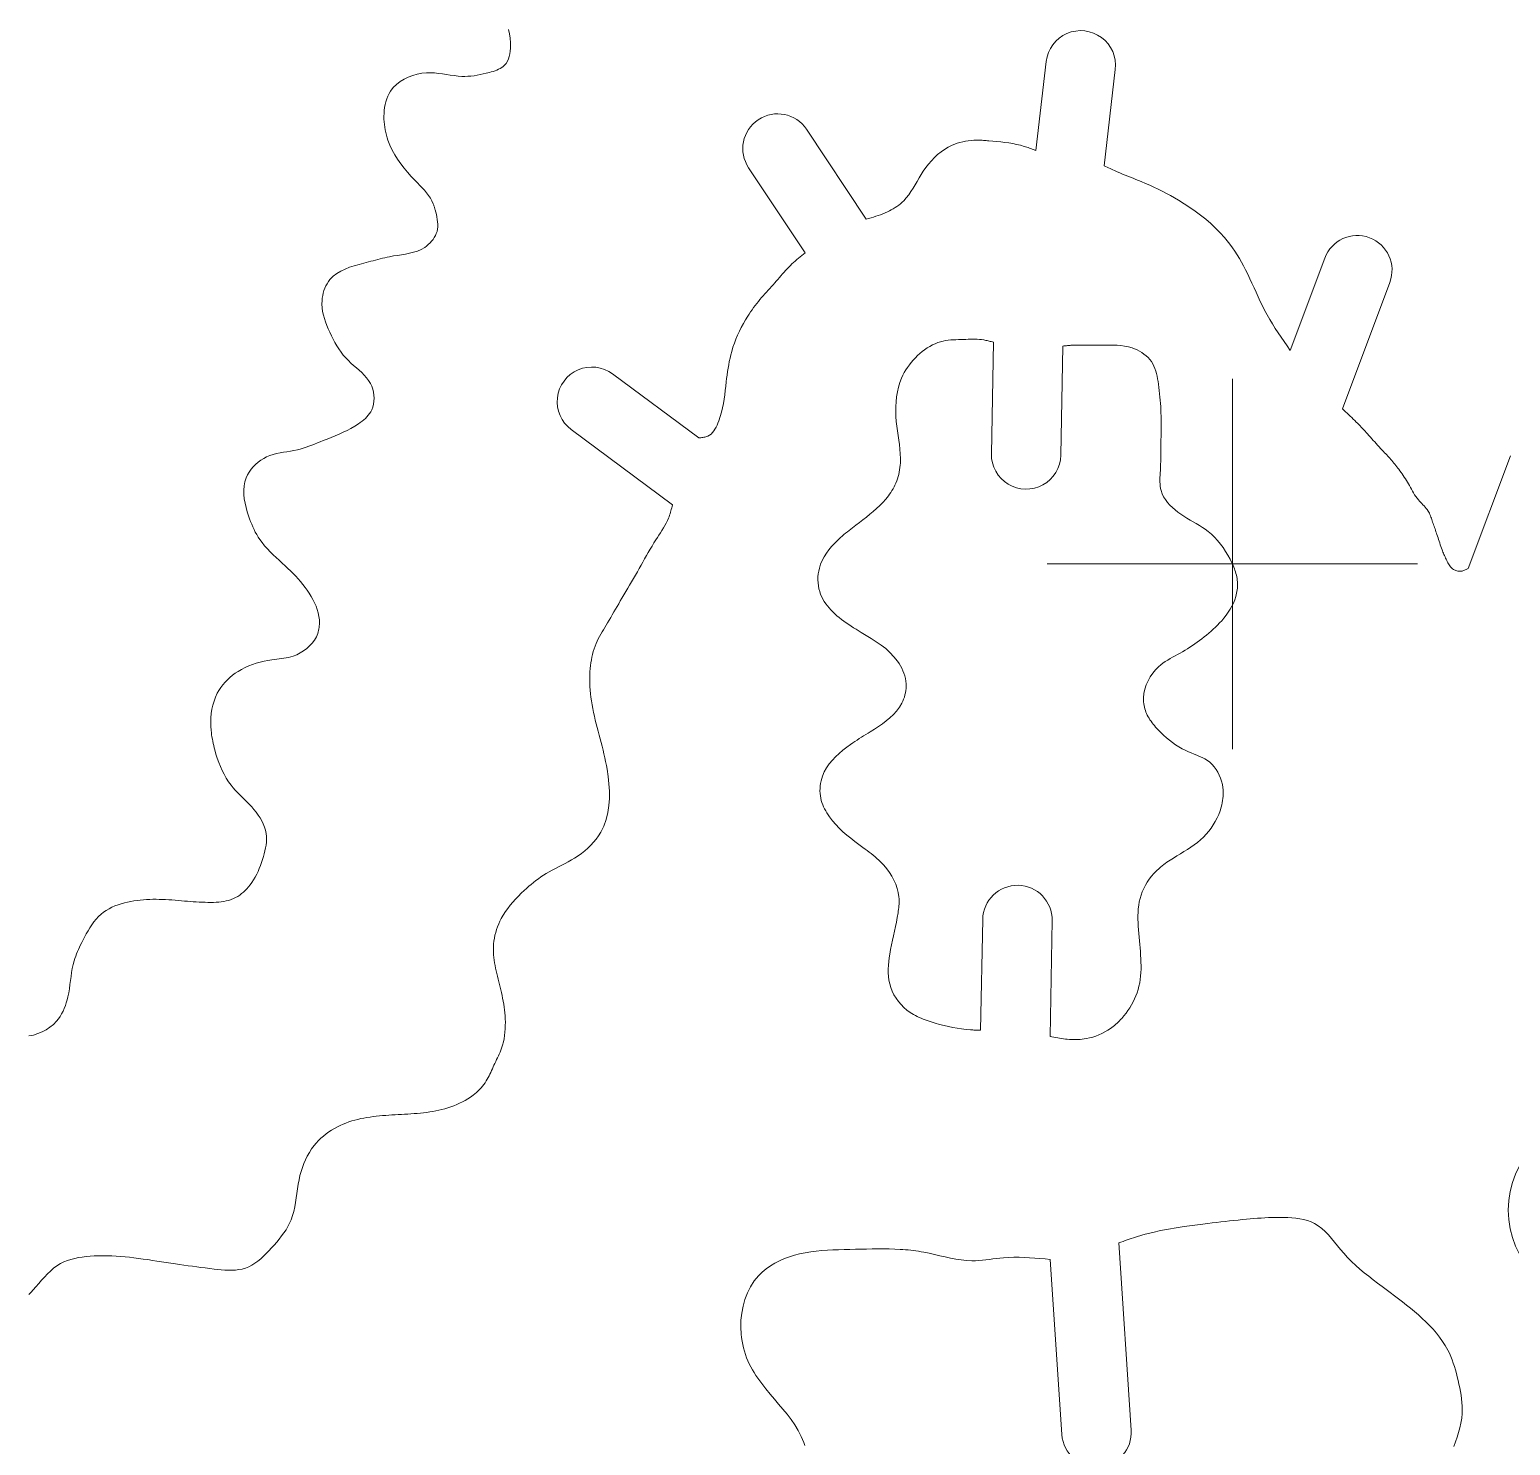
# Model space of a CAD drawing. Header units: millimetres. Extents: x -0.1 to 63, y 0 to 35.
# Drawn here: x 32.81 to 40.81, y 15.68 to 23.33 of the extents above; entities that cross this region are included whole.
import ezdxf

# ---------------------------------------------------------------- set-up
doc = ezdxf.new("R2010")
doc.units = ezdxf.units.MM
doc.header["$MEASUREMENT"] = 0
doc.header["$PDMODE"] = 2
for name, color, linetype, lineweight in [('layout2', 7, 'CONTINUOUS', 0), ('layout3', 7, 'CONTINUOUS', 0), ('screw', 7, 'CONTINUOUS', 0)]:
    doc.layers.add(name, color=color, linetype=linetype, lineweight=lineweight)

msp = doc.modelspace()

# ---------------------------------------------------------------- linework, layer by layer
at = {"layer": 'layout2', "color": 3, "linetype": 'CONTINUOUS'}
for p, q in [((38.3043, 23.1559), (38.2487, 22.6741)), ((38.6771, 23.1129), (38.617, 22.592)), ((37.0095, 22.7891), (37.3324, 22.3044)), ((36.6972, 22.581), (37.003, 22.122)), ((39.8078, 22.0937), (39.6216, 21.5953)), ((40.1593, 21.9623), (39.9039, 21.2787)), ((35.9628, 21.4683), (36.4284, 21.1224)), ((35.739, 21.1671), (36.2862, 20.7606)), ((40.8103, 21.0262), (40.5827, 20.4172))]:
    msp.add_line(p, q, dxfattribs=at)
at = {"layer": 'layout2', "color": 5, "linetype": 'CONTINUOUS'}
for p, q in [((38.7628, 15.7635), (38.6963, 16.7744)), ((38.3883, 15.7389), (38.3261, 16.6852))]:
    msp.add_line(p, q, dxfattribs=at)
at = {"layer": 'layout2', "color": 6, "linetype": 'CONTINUOUS'}
for points in [[(32.8112, 17.8919), (32.8354, 17.8971), (32.8591, 17.9045), (32.882, 17.914), (32.9038, 17.9255), (32.9242, 17.9389), (32.9431, 17.9542), (32.9599, 17.9712), (32.9702, 17.9838), (32.9794, 17.9971), (32.9878, 18.011), (32.9952, 18.0254), (33.0019, 18.0404), (33.0078, 18.0557), (33.013, 18.0713), (33.0175, 18.0872), (33.0214, 18.1032), (33.0258, 18.1251), (33.0295, 18.1471), (33.0327, 18.1691), (33.0356, 18.1911), (33.0385, 18.213), (33.0417, 18.2348), (33.0454, 18.2563), (33.0499, 18.2776), (33.0555, 18.2986), (33.0594, 18.3111), (33.0638, 18.3234), (33.0686, 18.3357), (33.0737, 18.3478), (33.079, 18.3599), (33.0847, 18.372), (33.0905, 18.384), (33.0965, 18.396), (33.1025, 18.4081), (33.1115, 18.4254), (33.1206, 18.4428), (33.1301, 18.4598), (33.1401, 18.4765), (33.1506, 18.4927), (33.1618, 18.5083), (33.1737, 18.5231), (33.1866, 18.5369), (33.2004, 18.5497), (33.214, 18.5604), (33.2284, 18.5701), (33.2435, 18.5789), (33.2592, 18.5869), (33.2755, 18.594), (33.2921, 18.6003), (33.3091, 18.6059), (33.3263, 18.6108), (33.3436, 18.6151), (33.3607, 18.6187), (33.3777, 18.6217), (33.3948, 18.6243), (33.4118, 18.6263), (33.4289, 18.6279), (33.446, 18.629), (33.4631, 18.6297), (33.4803, 18.6301), (33.4974, 18.6302), (33.5145, 18.6299), (33.5316, 18.6293), (33.5487, 18.6286), (33.5658, 18.6276), (33.5829, 18.6264), (33.6, 18.6252), (33.6171, 18.6238), (33.6341, 18.6224), (33.6511, 18.6209), (33.6669, 18.6196), (33.6827, 18.6183), (33.6985, 18.6171), (33.7143, 18.6161), (33.7302, 18.6151), (33.7461, 18.6144), (33.762, 18.6138), (33.778, 18.6135), (33.7941, 18.6134), (33.808, 18.6137), (33.8219, 18.6142), (33.8358, 18.6151), (33.8496, 18.6165), (33.8633, 18.6185), (33.8768, 18.6211), (33.8901, 18.6244), (33.903, 18.6286), (33.9157, 18.6336), (33.9272, 18.6393), (33.9384, 18.6457), (33.9492, 18.6529), (33.9596, 18.6607), (33.9696, 18.6691), (33.9792, 18.6781), (33.9883, 18.6876), (33.9969, 18.6974), (34.0051, 18.7075), (34.0152, 18.7214), (34.0245, 18.7357), (34.033, 18.7504), (34.0409, 18.7655), (34.0482, 18.7809), (34.0549, 18.7967), (34.0612, 18.8127), (34.067, 18.829), (34.0725, 18.8456), (34.0773, 18.8609), (34.0817, 18.8765), (34.0857, 18.8921), (34.089, 18.9077), (34.0916, 18.9234), (34.0933, 18.939), (34.0941, 18.9546), (34.0937, 18.9701), (34.0921, 18.9853), (34.0886, 19.0029), (34.0834, 19.0201), (34.0767, 19.037), (34.0686, 19.0535), (34.0594, 19.0696), (34.0491, 19.0853), (34.038, 19.1005), (34.0262, 19.1153), (34.0139, 19.1295), (34.0014, 19.143), (33.9886, 19.1561), (33.9758, 19.1689), (33.9629, 19.1816), (33.9501, 19.1942), (33.9375, 19.2069), (33.9253, 19.2199), (33.9135, 19.2331), (33.9023, 19.2469), (33.8888, 19.2655), (33.8763, 19.2851), (33.8649, 19.3054), (33.8544, 19.3263), (33.8449, 19.3479), (33.8362, 19.3698), (33.8283, 19.3921), (33.8212, 19.4147), (33.8147, 19.4373), (33.8117, 19.4489), (33.8088, 19.4604), (33.8062, 19.472), (33.8037, 19.4836), (33.8015, 19.4953), (33.7995, 19.507), (33.7977, 19.5187), (33.7962, 19.5306), (33.795, 19.5425), (33.7935, 19.5653), (33.7931, 19.5882), (33.7939, 19.6112), (33.796, 19.6342), (33.7995, 19.6569), (33.8044, 19.6792), (33.8108, 19.7011), (33.8188, 19.7223), (33.8284, 19.7428), (33.8374, 19.7586), (33.8474, 19.7739), (33.8584, 19.7885), (33.8703, 19.8024), (33.8831, 19.8157), (33.8965, 19.8282), (33.9107, 19.84), (33.9255, 19.851), (33.9407, 19.8611), (33.9594, 19.8721), (33.9786, 19.8819), (33.9983, 19.8906), (34.0184, 19.8983), (34.0389, 19.9051), (34.0596, 19.9109), (34.0806, 19.9159), (34.1018, 19.92), (34.123, 19.9234), (34.136, 19.9252), (34.149, 19.9268), (34.1619, 19.9283), (34.1749, 19.93), (34.1878, 19.9318), (34.2006, 19.934), (34.2134, 19.9367), (34.2261, 19.9399), (34.2387, 19.9439), (34.2578, 19.9514), (34.2765, 19.9608), (34.2944, 19.9718), (34.3113, 19.9844), (34.3268, 19.9985), (34.3409, 20.0138), (34.3531, 20.0304), (34.3632, 20.0481), (34.371, 20.0667), (34.3734, 20.0744), (34.3754, 20.0823), (34.377, 20.0902), (34.3783, 20.0983), (34.3791, 20.1064), (34.3797, 20.1145), (34.3798, 20.1226), (34.3797, 20.1308), (34.3792, 20.1389), (34.3769, 20.158), (34.373, 20.1769), (34.3677, 20.1955), (34.3612, 20.2137), (34.3535, 20.2316), (34.3447, 20.2491), (34.3351, 20.2662), (34.3248, 20.2829), (34.3139, 20.2991), (34.3022, 20.3152), (34.2901, 20.3308), (34.2776, 20.346), (34.2647, 20.3608), (34.2514, 20.3753), (34.2379, 20.3895), (34.224, 20.4035), (34.2098, 20.4172), (34.1955, 20.4308), (34.1791, 20.446), (34.1626, 20.4611), (34.1462, 20.4763), (34.13, 20.4916), (34.1141, 20.5072), (34.0987, 20.5232), (34.084, 20.5395), (34.0702, 20.5565), (34.0573, 20.574), (34.0489, 20.5868), (34.041, 20.6), (34.0335, 20.6134), (34.0266, 20.6272), (34.02, 20.6413), (34.0139, 20.6557), (34.008, 20.6704), (34.0025, 20.6854), (33.9973, 20.7006), (33.99, 20.7234), (33.9836, 20.7466), (33.9782, 20.77), (33.9742, 20.7935), (33.9718, 20.8169), (33.9713, 20.8401), (33.9729, 20.8628), (33.9771, 20.8851), (33.984, 20.9066), (33.9912, 20.9226), (34.0001, 20.9379), (34.0104, 20.9526), (34.0221, 20.9664), (34.0349, 20.9793), (34.0488, 20.9912), (34.0635, 21.002), (34.0789, 21.0115), (34.0948, 21.0197), (34.1124, 21.0269), (34.1304, 21.0328), (34.1486, 21.0376), (34.1671, 21.0415), (34.1858, 21.0448), (34.2045, 21.0479), (34.2233, 21.051), (34.2419, 21.0544), (34.2604, 21.0583), (34.2762, 21.0623), (34.2919, 21.0669), (34.3075, 21.072), (34.3229, 21.0774), (34.3382, 21.0831), (34.3535, 21.0891), (34.3687, 21.0952), (34.3839, 21.1014), (34.3991, 21.1075), (34.421, 21.1163), (34.4428, 21.125), (34.4645, 21.1338), (34.4861, 21.1429), (34.5076, 21.1525), (34.5287, 21.1627), (34.5496, 21.1736), (34.5701, 21.1854), (34.5903, 21.1984), (34.6, 21.2052), (34.6096, 21.2124), (34.6188, 21.2199), (34.6276, 21.2278), (34.636, 21.2361), (34.6437, 21.2448), (34.6507, 21.254), (34.657, 21.2637), (34.6623, 21.2739), (34.668, 21.2887), (34.672, 21.3042), (34.6742, 21.3202), (34.6748, 21.3366), (34.6738, 21.3531), (34.6713, 21.3695), (34.6673, 21.3855), (34.662, 21.401), (34.6553, 21.4157), (34.6455, 21.4323), (34.6341, 21.4475), (34.6215, 21.4618), (34.6079, 21.4753), (34.5937, 21.4883), (34.579, 21.501), (34.5643, 21.5136), (34.5499, 21.5265), (34.5359, 21.5397), (34.5218, 21.5545), (34.5087, 21.57), (34.4963, 21.5862), (34.4847, 21.6029), (34.4737, 21.6202), (34.4633, 21.6379), (34.4535, 21.656), (34.4442, 21.6745), (34.4353, 21.6933), (34.4271, 21.7114), (34.4194, 21.7298), (34.4124, 21.7484), (34.4062, 21.7671), (34.401, 21.7861), (34.397, 21.8052), (34.3943, 21.8245), (34.3931, 21.844), (34.3936, 21.8637), (34.3949, 21.8774), (34.3972, 21.891), (34.4003, 21.9046), (34.4043, 21.9179), (34.4091, 21.9309), (34.4147, 21.9434), (34.4211, 21.9554), (34.4284, 21.9668), (34.4364, 21.9774), (34.4536, 21.9953), (34.4732, 22.0104), (34.4948, 22.0233), (34.518, 22.0343), (34.5424, 22.0437), (34.5677, 22.0518), (34.5935, 22.0592), (34.6194, 22.066), (34.6449, 22.0727), (34.6576, 22.0761), (34.6702, 22.0796), (34.6826, 22.083), (34.695, 22.0864), (34.7074, 22.0897), (34.7198, 22.0928), (34.7322, 22.0958), (34.7446, 22.0986), (34.7572, 22.1011), (34.779, 22.1049), (34.8009, 22.1082), (34.823, 22.1114), (34.845, 22.115), (34.8667, 22.1194), (34.8881, 22.1248), (34.9088, 22.1317), (34.9288, 22.1405), (34.948, 22.1515), (34.9581, 22.1587), (34.9677, 22.1666), (34.9769, 22.1752), (34.9854, 22.1845), (34.9931, 22.1942), (35, 22.2045), (35.006, 22.2152), (35.0109, 22.2263), (35.0146, 22.2378), (35.0172, 22.2504), (35.0186, 22.2632), (35.0188, 22.2762), (35.0179, 22.2894), (35.0163, 22.3026), (35.0139, 22.3158), (35.011, 22.329), (35.0078, 22.3421), (35.0043, 22.3551), (35.0033, 22.3586), (35.0024, 22.3621), (35.0014, 22.3656), (35.0003, 22.3691), (34.9993, 22.3726), (34.9982, 22.376), (34.997, 22.3794), (34.9958, 22.3828), (34.9945, 22.3861), (34.9874, 22.4021), (34.9788, 22.4173), (34.969, 22.4319), (34.9582, 22.4459), (34.9466, 22.4596), (34.9343, 22.473), (34.9217, 22.4862), (34.9089, 22.4994), (34.8961, 22.5126), (34.8755, 22.5345), (34.8557, 22.5568), (34.8368, 22.5797), (34.8188, 22.6031), (34.8021, 22.6271), (34.7867, 22.6518), (34.7727, 22.6771), (34.7604, 22.7032), (34.7499, 22.73), (34.7453, 22.7438), (34.7413, 22.7577), (34.7378, 22.7718), (34.7347, 22.7861), (34.7323, 22.8005), (34.7303, 22.815), (34.729, 22.8297), (34.7282, 22.8445), (34.728, 22.8593), (34.7284, 22.8753), (34.7296, 22.8913), (34.7317, 22.9072), (34.7345, 22.923), (34.7383, 22.9384), (34.7431, 22.9534), (34.7489, 22.968), (34.7557, 22.9819), (34.7638, 22.9952), (34.7786, 23.0143), (34.7959, 23.0315), (34.8154, 23.0468), (34.8367, 23.06), (34.8595, 23.0712), (34.8834, 23.0802), (34.9081, 23.0871), (34.9331, 23.0919), (34.9582, 23.0943), (34.98, 23.0947), (35.0016, 23.0936), (35.023, 23.0914), (35.0442, 23.0885), (35.0653, 23.0852), (35.0863, 23.0819), (35.1072, 23.0789), (35.128, 23.0765), (35.1488, 23.0751), (35.1652, 23.0749), (35.1815, 23.0754), (35.1979, 23.0767), (35.2144, 23.0786), (35.2309, 23.0812), (35.2474, 23.0843), (35.2641, 23.0879), (35.2808, 23.0919), (35.2977, 23.0964), (35.3078, 23.0992), (35.3179, 23.1022), (35.3278, 23.1055), (35.3375, 23.1092), (35.3469, 23.1132), (35.3558, 23.1178), (35.3642, 23.1229), (35.372, 23.1286), (35.3791, 23.135), (35.3876, 23.1452), (35.3946, 23.1567), (35.4003, 23.1693), (35.4047, 23.1829), (35.4079, 23.1971), (35.41, 23.2118), (35.4112, 23.2268), (35.4115, 23.242), (35.4111, 23.257), (35.4089, 23.2812), (35.4053, 23.3048), (35.4003, 23.3277)], [(38.3261, 16.6852), (38.298, 16.6878), (38.2699, 16.6903), (38.2418, 16.6925), (38.2137, 16.6944), (38.1856, 16.6958), (38.1575, 16.6965), (38.1294, 16.6965), (38.1013, 16.6957), (38.0732, 16.6939), (38.0542, 16.6921), (38.0352, 16.6899), (38.0162, 16.6876), (37.9972, 16.6852), (37.9783, 16.6829), (37.9594, 16.6809), (37.9404, 16.6793), (37.9216, 16.6783), (37.9027, 16.678), (37.8737, 16.6792), (37.8448, 16.6822), (37.8159, 16.6866), (37.787, 16.6921), (37.7582, 16.6984), (37.7294, 16.7051), (37.7005, 16.7118), (37.6716, 16.7183), (37.6426, 16.7241), (37.6286, 16.7266), (37.6146, 16.7289), (37.6005, 16.731), (37.5864, 16.7329), (37.5724, 16.7346), (37.5583, 16.7361), (37.5441, 16.7374), (37.53, 16.7385), (37.5159, 16.7395), (37.4857, 16.7411), (37.4554, 16.742), (37.4251, 16.7424), (37.3948, 16.7423), (37.3644, 16.7419), (37.3341, 16.7413), (37.3037, 16.7404), (37.2734, 16.7396), (37.2431, 16.7387), (37.2129, 16.738), (37.1828, 16.7372), (37.1527, 16.7361), (37.1226, 16.7347), (37.0926, 16.7326), (37.0625, 16.7298), (37.0326, 16.726), (37.0026, 16.7211), (36.9727, 16.7148), (36.945, 16.7077), (36.9176, 16.6993), (36.8907, 16.6894), (36.8644, 16.678), (36.8389, 16.6652), (36.8146, 16.6507), (36.7916, 16.6346), (36.7701, 16.6167), (36.7502, 16.5971), (36.7272, 16.5688), (36.7074, 16.5377), (36.6908, 16.5044), (36.6774, 16.4693), (36.6672, 16.4327), (36.66, 16.3952), (36.6559, 16.3572), (36.6548, 16.3191), (36.6566, 16.2813), (36.6587, 16.2625), (36.6615, 16.2438), (36.665, 16.2254), (36.6692, 16.2072), (36.6742, 16.1893), (36.6798, 16.1717), (36.6862, 16.1543), (36.6932, 16.1372), (36.7009, 16.1205), (36.709, 16.1045), (36.7176, 16.0888), (36.7268, 16.0734), (36.7365, 16.0583), (36.7466, 16.0434), (36.757, 16.0287), (36.7678, 16.0141), (36.7789, 15.9998), (36.7901, 15.9856), (36.8129, 15.958), (36.8361, 15.9307), (36.8593, 15.9036), (36.8823, 15.8762), (36.9046, 15.8485), (36.926, 15.8203), (36.9461, 15.7911), (36.9646, 15.7609), (36.9811, 15.7294), (36.9886, 15.7132), (36.9954, 15.6967), (37.0015, 15.6798)]]:
    msp.add_lwpolyline(points, dxfattribs=at)
at = {"layer": 'layout2', "color": 3, "linetype": 'CONTINUOUS'}
for points in [[(38.2487, 22.6741), (38.2418, 22.6768), (38.2349, 22.6795), (38.2279, 22.6822), (38.2209, 22.6849), (38.214, 22.6875), (38.207, 22.69), (38.2, 22.6925), (38.1929, 22.6948), (38.1858, 22.6971), (38.1652, 22.703), (38.1443, 22.708), (38.1232, 22.7122), (38.102, 22.7157), (38.0806, 22.7186), (38.0591, 22.7211), (38.0375, 22.7233), (38.016, 22.7252), (37.9945, 22.727), (37.9871, 22.7277), (37.9797, 22.7282), (37.9723, 22.7288), (37.965, 22.7293), (37.9576, 22.7297), (37.9502, 22.7301), (37.9428, 22.7303), (37.9354, 22.7305), (37.928, 22.7305), (37.913, 22.73), (37.8979, 22.7289), (37.8829, 22.7272), (37.8679, 22.7248), (37.8531, 22.7217), (37.8384, 22.718), (37.824, 22.7136), (37.8098, 22.7085), (37.7959, 22.7027), (37.7751, 22.6923), (37.7552, 22.6804), (37.7361, 22.667), (37.7178, 22.6522), (37.7005, 22.6363), (37.6841, 22.6193), (37.6686, 22.6013), (37.654, 22.5826), (37.6404, 22.5631), (37.6287, 22.5448), (37.6175, 22.5262), (37.6067, 22.5075), (37.5959, 22.4888), (37.585, 22.4705), (37.5736, 22.4525), (37.5615, 22.4352), (37.5485, 22.4187), (37.5343, 22.4032), (37.5258, 22.395), (37.5169, 22.3872), (37.5076, 22.3798), (37.498, 22.3727), (37.4881, 22.366), (37.4779, 22.3596), (37.4675, 22.3537), (37.4569, 22.3481), (37.4461, 22.3428), (37.4338, 22.3374), (37.4215, 22.3323), (37.409, 22.3277), (37.3963, 22.3233), (37.3837, 22.3192), (37.3709, 22.3153), (37.3581, 22.3116), (37.3452, 22.308), (37.3324, 22.3044)], [(39.6216, 21.5953), (39.6051, 21.6188), (39.5887, 21.6424), (39.5725, 21.666), (39.5565, 21.6897), (39.5409, 21.7137), (39.5256, 21.7378), (39.5109, 21.7622), (39.4967, 21.7869), (39.4831, 21.8119), (39.471, 21.8358), (39.4593, 21.8599), (39.4481, 21.8843), (39.437, 21.9087), (39.4261, 21.9333), (39.4151, 21.9578), (39.4039, 21.9823), (39.3925, 22.0066), (39.3805, 22.0308), (39.3698, 22.0513), (39.3587, 22.0715), (39.3471, 22.0915), (39.335, 22.1112), (39.3225, 22.1306), (39.3094, 22.1496), (39.2958, 22.1683), (39.2817, 22.1865), (39.2671, 22.2042), (39.2433, 22.2307), (39.2184, 22.256), (39.1924, 22.2802), (39.1653, 22.3035), (39.1373, 22.3257), (39.1086, 22.347), (39.0791, 22.3674), (39.0491, 22.3869), (39.0186, 22.4056), (38.9969, 22.4184), (38.975, 22.4308), (38.9529, 22.4428), (38.9307, 22.4544), (38.9083, 22.4656), (38.8857, 22.4765), (38.8629, 22.4871), (38.8401, 22.4973), (38.817, 22.5071), (38.8027, 22.5131), (38.7884, 22.5189), (38.774, 22.5247), (38.7596, 22.5304), (38.7452, 22.5361), (38.7308, 22.5419), (38.7165, 22.5477), (38.7022, 22.5537), (38.6879, 22.5597), (38.68, 22.5632), (38.6721, 22.5667), (38.6642, 22.5702), (38.6563, 22.5738), (38.6484, 22.5774), (38.6406, 22.581), (38.6327, 22.5846), (38.6249, 22.5883), (38.617, 22.592)], [(37.003, 22.122), (36.9938, 22.1148), (36.9846, 22.1075), (36.9755, 22.1002), (36.9664, 22.0928), (36.9575, 22.0854), (36.9486, 22.0778), (36.9399, 22.0701), (36.9313, 22.0622), (36.9229, 22.0542), (36.914, 22.0452), (36.9052, 22.036), (36.8967, 22.0267), (36.8882, 22.0172), (36.8799, 22.0077), (36.8716, 21.9981), (36.8634, 21.9884), (36.8551, 21.9788), (36.8467, 21.9692), (36.838, 21.9593), (36.8291, 21.9494), (36.8202, 21.9396), (36.8113, 21.9298), (36.8024, 21.92), (36.7936, 21.9102), (36.7848, 21.9004), (36.776, 21.8905), (36.7674, 21.8804), (36.7584, 21.8698), (36.7496, 21.859), (36.7409, 21.8481), (36.7324, 21.837), (36.7241, 21.8258), (36.7159, 21.8145), (36.708, 21.8031), (36.7002, 21.7915), (36.6926, 21.7797), (36.6803, 21.7599), (36.6687, 21.7397), (36.6577, 21.7191), (36.6473, 21.6983), (36.6376, 21.6771), (36.6285, 21.6555), (36.6202, 21.6337), (36.6127, 21.6117), (36.6059, 21.5894), (36.6011, 21.5714), (36.5968, 21.5533), (36.5929, 21.5352), (36.5894, 21.5169), (36.5862, 21.4986), (36.5833, 21.4803), (36.5807, 21.462), (36.5783, 21.4437), (36.5761, 21.4255), (36.5735, 21.402), (36.5708, 21.3786), (36.568, 21.3553), (36.5647, 21.332), (36.5609, 21.3086), (36.5563, 21.2852), (36.5508, 21.2616), (36.544, 21.2378), (36.5358, 21.2138), (36.5314, 21.2025), (36.5265, 21.1912), (36.5212, 21.1803), (36.5154, 21.1698), (36.509, 21.1601), (36.5019, 21.1512), (36.4941, 21.1433), (36.4856, 21.1367), (36.4762, 21.1315), (36.4714, 21.1296), (36.4664, 21.128), (36.4613, 21.1266), (36.456, 21.1255), (36.4506, 21.1247), (36.4452, 21.124), (36.4396, 21.1234), (36.434, 21.1229), (36.4284, 21.1224)], [(40.5827, 20.4172), (40.5787, 20.4151), (40.5747, 20.413), (40.5707, 20.4109), (40.5666, 20.409), (40.5626, 20.4073), (40.5584, 20.4057), (40.5542, 20.4044), (40.55, 20.4033), (40.5456, 20.4025), (40.5407, 20.402), (40.5358, 20.402), (40.5308, 20.4023), (40.5258, 20.403), (40.5209, 20.404), (40.5161, 20.4055), (40.5115, 20.4072), (40.507, 20.4094), (40.5028, 20.4118), (40.4973, 20.4158), (40.4923, 20.4202), (40.4878, 20.4252), (40.4836, 20.4306), (40.4798, 20.4363), (40.4762, 20.4422), (40.4729, 20.4483), (40.4697, 20.4546), (40.4666, 20.4608), (40.4635, 20.4672), (40.4605, 20.4736), (40.4575, 20.4799), (40.4546, 20.4863), (40.4518, 20.4926), (40.449, 20.4989), (40.4464, 20.5053), (40.4438, 20.5116), (40.4413, 20.5181), (40.4379, 20.5271), (40.4347, 20.5363), (40.4316, 20.5455), (40.4286, 20.5547), (40.4257, 20.564), (40.4227, 20.5733), (40.4198, 20.5826), (40.4168, 20.5919), (40.4137, 20.6012), (40.4112, 20.6085), (40.4086, 20.6158), (40.406, 20.6232), (40.4034, 20.6305), (40.4008, 20.6378), (40.3982, 20.6451), (40.3956, 20.6524), (40.393, 20.6598), (40.3905, 20.6673), (40.3883, 20.6742), (40.386, 20.6811), (40.3837, 20.6881), (40.3814, 20.6949), (40.3788, 20.7017), (40.3761, 20.7084), (40.3732, 20.715), (40.37, 20.7213), (40.3664, 20.7275), (40.3615, 20.7348), (40.3561, 20.7418), (40.3503, 20.7486), (40.3443, 20.7552), (40.338, 20.7617), (40.3317, 20.7682), (40.3254, 20.7747), (40.3192, 20.7813), (40.3133, 20.7881), (40.3062, 20.7969), (40.2996, 20.8061), (40.2933, 20.8155), (40.2873, 20.8252), (40.2816, 20.835), (40.276, 20.8449), (40.2705, 20.8548), (40.2649, 20.8648), (40.2593, 20.8747), (40.2541, 20.8837), (40.2487, 20.8926), (40.2431, 20.9014), (40.2375, 20.9102), (40.2317, 20.9188), (40.2258, 20.9274), (40.2199, 20.9359), (40.2138, 20.9444), (40.2076, 20.9527), (40.2024, 20.9596), (40.1972, 20.9663), (40.1919, 20.973), (40.1865, 20.9797), (40.1811, 20.9863), (40.1757, 20.9929), (40.1701, 20.9994), (40.1645, 21.0059), (40.1589, 21.0123), (40.1535, 21.0183), (40.148, 21.0243), (40.1425, 21.0303), (40.137, 21.0362), (40.1314, 21.0422), (40.1259, 21.0481), (40.1203, 21.054), (40.1148, 21.06), (40.1092, 21.0659), (40.1013, 21.0745), (40.0934, 21.0831), (40.0856, 21.0918), (40.0778, 21.1004), (40.0699, 21.1091), (40.0621, 21.1178), (40.0543, 21.1265), (40.0465, 21.1351), (40.0387, 21.1438), (40.032, 21.1511), (40.0254, 21.1583), (40.0187, 21.1655), (40.012, 21.1727), (40.0053, 21.1799), (39.9985, 21.187), (39.9917, 21.194), (39.9849, 21.2011), (39.978, 21.2081), (39.9699, 21.2161), (39.9618, 21.2241), (39.9536, 21.232), (39.9454, 21.2398), (39.9371, 21.2477), (39.9288, 21.2555), (39.9205, 21.2632), (39.9122, 21.271), (39.9039, 21.2787)], [(36.2862, 20.7606), (36.2841, 20.7525), (36.282, 20.7445), (36.2798, 20.7364), (36.2776, 20.7284), (36.2753, 20.7204), (36.2728, 20.7125), (36.2702, 20.7046), (36.2675, 20.6968), (36.2645, 20.6891), (36.2585, 20.6755), (36.252, 20.6621), (36.2449, 20.6489), (36.2373, 20.6359), (36.2294, 20.623), (36.2213, 20.6103), (36.2131, 20.5976), (36.2048, 20.585), (36.1966, 20.5722), (36.186, 20.5553), (36.1756, 20.5382), (36.1654, 20.5211), (36.1554, 20.5038), (36.1456, 20.4865), (36.1358, 20.4692), (36.1261, 20.4519), (36.1163, 20.4345), (36.1065, 20.4172), (36.0963, 20.3993), (36.086, 20.3814), (36.0756, 20.3635), (36.0652, 20.3457), (36.0547, 20.3278), (36.0443, 20.31), (36.0338, 20.2922), (36.0233, 20.2744), (36.0129, 20.2565), (36.0043, 20.2417), (35.9956, 20.2268), (35.987, 20.2119), (35.9784, 20.1971), (35.9697, 20.1822), (35.961, 20.1673), (35.9523, 20.1525), (35.9435, 20.1376), (35.9346, 20.1228), (35.9273, 20.1107), (35.92, 20.0985), (35.9127, 20.0863), (35.9055, 20.0741), (35.8986, 20.0617), (35.8918, 20.0493), (35.8854, 20.0367), (35.8794, 20.0239), (35.8737, 20.011), (35.8681, 19.9968), (35.8631, 19.9824), (35.8586, 19.9678), (35.8547, 19.953), (35.8512, 19.9381), (35.8482, 19.9231), (35.8456, 19.9079), (35.8435, 19.8927), (35.8418, 19.8775), (35.8403, 19.8579), (35.8394, 19.8384), (35.8391, 19.8188), (35.8394, 19.7992), (35.8403, 19.7796), (35.8417, 19.7601), (35.8436, 19.7406), (35.8459, 19.7211), (35.8487, 19.7017), (35.8521, 19.681), (35.8559, 19.6603), (35.86, 19.6397), (35.8645, 19.6191), (35.8692, 19.5986), (35.8742, 19.5782), (35.8793, 19.5578), (35.8845, 19.5375), (35.8898, 19.5173), (35.8952, 19.497), (35.9005, 19.4767), (35.9058, 19.4564), (35.911, 19.4361), (35.9159, 19.4156), (35.9207, 19.395), (35.9252, 19.3743), (35.9294, 19.3534), (35.9332, 19.3322), (35.9391, 19.2935), (35.9432, 19.2542), (35.9454, 19.2147), (35.9453, 19.1753), (35.9426, 19.1363), (35.9369, 19.0982), (35.9279, 19.0612), (35.9152, 19.0257), (35.8987, 18.9919), (35.8872, 18.9733), (35.8744, 18.9555), (35.8604, 18.9384), (35.8453, 18.9221), (35.8292, 18.9065), (35.8123, 18.8918), (35.7946, 18.8779), (35.7764, 18.8648), (35.7576, 18.8526), (35.7407, 18.8425), (35.7235, 18.8329), (35.7062, 18.8237), (35.6888, 18.8147), (35.6714, 18.8059), (35.654, 18.7971), (35.6368, 18.788), (35.6198, 18.7787), (35.6031, 18.7689), (35.5892, 18.7601), (35.5756, 18.751), (35.5622, 18.7415), (35.549, 18.7317), (35.536, 18.7215), (35.5232, 18.711), (35.5106, 18.7003), (35.4981, 18.6893), (35.4858, 18.6781), (35.4698, 18.663), (35.4541, 18.6476), (35.4388, 18.6317), (35.4241, 18.6154), (35.4099, 18.5986), (35.3965, 18.5813), (35.3839, 18.5634), (35.3721, 18.545), (35.3614, 18.5259), (35.3542, 18.5116), (35.3476, 18.497), (35.3416, 18.4821), (35.3362, 18.467), (35.3315, 18.4516), (35.3276, 18.4361), (35.3243, 18.4204), (35.3218, 18.4046), (35.3201, 18.3888), (35.3193, 18.3742), (35.319, 18.3597), (35.3194, 18.3451), (35.3203, 18.3306), (35.3216, 18.316), (35.3234, 18.3015), (35.3256, 18.2871), (35.3281, 18.2727), (35.3308, 18.2583), (35.334, 18.2435), (35.3373, 18.2288), (35.3408, 18.2141), (35.3443, 18.1995), (35.348, 18.1848), (35.3516, 18.1702), (35.3553, 18.1556), (35.3588, 18.141), (35.3622, 18.1264), (35.3656, 18.1108), (35.3689, 18.0953), (35.3718, 18.0796), (35.3745, 18.064), (35.3769, 18.0482), (35.379, 18.0324), (35.3807, 18.0166), (35.382, 18.0006), (35.383, 17.9847), (35.3835, 17.9666), (35.3834, 17.9486), (35.3827, 17.9305), (35.3814, 17.9125), (35.3793, 17.8946), (35.3764, 17.8769), (35.3727, 17.8594), (35.3682, 17.8421), (35.3628, 17.8252), (35.359, 17.8148), (35.3548, 17.8046), (35.3504, 17.7944), (35.3459, 17.7843), (35.3412, 17.7743), (35.3364, 17.7642), (35.3315, 17.7542), (35.3268, 17.7441), (35.3221, 17.734), (35.3177, 17.7244), (35.3135, 17.7147), (35.3093, 17.7051), (35.305, 17.6955), (35.3006, 17.6859), (35.296, 17.6764), (35.2913, 17.6671), (35.2862, 17.6579), (35.2808, 17.649), (35.2744, 17.6393), (35.2676, 17.6299), (35.2603, 17.6208), (35.2526, 17.612), (35.2445, 17.6035), (35.2361, 17.5953), (35.2274, 17.5873), (35.2184, 17.5797), (35.2092, 17.5724), (35.1955, 17.5623), (35.1813, 17.5529), (35.1668, 17.5441), (35.1519, 17.5358), (35.1368, 17.5282), (35.1213, 17.5212), (35.1056, 17.5147), (35.0897, 17.5089), (35.0736, 17.5035), (35.0575, 17.4988), (35.0412, 17.4946), (35.0249, 17.4908), (35.0084, 17.4874), (34.9919, 17.4844), (34.9753, 17.4818), (34.9587, 17.4795), (34.942, 17.4774), (34.9253, 17.4756), (34.9082, 17.474), (34.8911, 17.4725), (34.874, 17.4712), (34.8569, 17.47), (34.8398, 17.4689), (34.8227, 17.468), (34.8056, 17.467), (34.7885, 17.4662), (34.7714, 17.4653)], [(34.7714, 17.4653), (34.7545, 17.4641), (34.7375, 17.4628), (34.7205, 17.4615), (34.7036, 17.46), (34.6867, 17.4582), (34.6698, 17.4563), (34.653, 17.4541), (34.6362, 17.4515), (34.6195, 17.4486), (34.6031, 17.4453), (34.5868, 17.4415), (34.5706, 17.4373), (34.5545, 17.4327), (34.5385, 17.4275), (34.5228, 17.4218), (34.5072, 17.4155), (34.4919, 17.4087), (34.4768, 17.4013), (34.4609, 17.3926), (34.4453, 17.3833), (34.4301, 17.3733), (34.4154, 17.3626), (34.4012, 17.3512), (34.3876, 17.3393), (34.3747, 17.3267), (34.3624, 17.3135), (34.3508, 17.2997), (34.3374, 17.2817), (34.3253, 17.263), (34.3142, 17.2435), (34.3043, 17.2233), (34.2954, 17.2026), (34.2875, 17.1814), (34.2806, 17.1597), (34.2746, 17.1377), (34.2696, 17.1155), (34.265, 17.0909), (34.2611, 17.0662), (34.2577, 17.0415), (34.2543, 17.0169), (34.2506, 16.9925), (34.2464, 16.9684), (34.2413, 16.9447), (34.2349, 16.9216), (34.227, 16.8991), (34.2189, 16.8808), (34.2096, 16.8629), (34.1992, 16.8454), (34.1879, 16.8284), (34.1757, 16.8116), (34.1628, 16.7951), (34.1492, 16.7789), (34.1352, 16.7629), (34.1209, 16.7469), (34.1068, 16.7318), (34.0925, 16.717), (34.0779, 16.7026), (34.0629, 16.6889), (34.0474, 16.6762), (34.0315, 16.6645), (34.015, 16.6542), (33.998, 16.6453), (33.9803, 16.6382), (33.9628, 16.6332), (33.9447, 16.6297), (33.9262, 16.6276), (33.9074, 16.6267), (33.8883, 16.6268), (33.869, 16.6276), (33.8496, 16.6291), (33.8302, 16.631), (33.8109, 16.6332), (33.7871, 16.6359), (33.7635, 16.6388), (33.7402, 16.6417), (33.717, 16.6446), (33.6939, 16.6477), (33.6709, 16.6508), (33.6479, 16.6541), (33.625, 16.6574), (33.602, 16.6608), (33.5772, 16.6646), (33.5524, 16.6685), (33.5275, 16.6724), (33.5026, 16.6762), (33.4776, 16.6801), (33.4526, 16.6838), (33.4276, 16.6873), (33.4027, 16.6906), (33.3777, 16.6937), (33.354, 16.6964), (33.3303, 16.6988), (33.3066, 16.7008), (33.2829, 16.7024), (33.2591, 16.7037), (33.2351, 16.7044), (33.2111, 16.7047), (33.187, 16.7045), (33.1627, 16.7036), (33.1416, 16.7024), (33.1205, 16.7006), (33.0994, 16.6981), (33.0786, 16.6948), (33.0582, 16.6906), (33.0381, 16.6854), (33.0186, 16.679), (32.9998, 16.6713), (32.9817, 16.6622), (32.9627, 16.6504), (32.9447, 16.637), (32.9274, 16.6223), (32.9109, 16.6065), (32.8949, 16.5899), (32.8793, 16.5726), (32.8639, 16.5551), (32.8486, 16.5374), (32.8334, 16.5199), (32.8224, 16.5076), (32.8113, 16.4956)]]:
    msp.add_lwpolyline(points, dxfattribs=at)
at = {"layer": 'layout2', "color": 5, "linetype": 'CONTINUOUS'}
msp.add_lwpolyline([(40.5047, 15.675), (40.514, 15.7), (40.5227, 15.7251), (40.5306, 15.7503), (40.5375, 15.7757), (40.5431, 15.8012), (40.5473, 15.8268), (40.5497, 15.8526), (40.5504, 15.8724), (40.5501, 15.8922), (40.5489, 15.9121), (40.5468, 15.932), (40.5441, 15.952), (40.5408, 15.9719), (40.5369, 15.9918), (40.5327, 16.0117), (40.5281, 16.0315), (40.5235, 16.0505), (40.5187, 16.0694), (40.5135, 16.0881), (40.508, 16.1067), (40.502, 16.1251), (40.4955, 16.1432), (40.4884, 16.161), (40.4807, 16.1785), (40.4723, 16.1956), (40.459, 16.2195), (40.4443, 16.2425), (40.4283, 16.2648), (40.4112, 16.2865), (40.3931, 16.3075), (40.3742, 16.3278), (40.3545, 16.3475), (40.3343, 16.3667), (40.3136, 16.3853), (40.2925, 16.4035), (40.2711, 16.4213), (40.2496, 16.4387), (40.2278, 16.4557), (40.2059, 16.4725), (40.1839, 16.4891), (40.1619, 16.5055), (40.1398, 16.5219), (40.1177, 16.5383), (40.0934, 16.5565), (40.0691, 16.5749), (40.0452, 16.5937), (40.0215, 16.6128), (39.9982, 16.6325), (39.9753, 16.6529), (39.953, 16.674), (39.9313, 16.696), (39.9103, 16.7191), (39.8936, 16.7386), (39.8773, 16.7586), (39.861, 16.7786), (39.8446, 16.7983), (39.8278, 16.8173), (39.8104, 16.8352), (39.7921, 16.8517), (39.7729, 16.8664), (39.7524, 16.879), (39.7338, 16.8878), (39.7142, 16.8949), (39.6939, 16.9006), (39.673, 16.9049), (39.6515, 16.9081), (39.6298, 16.9102), (39.6078, 16.9115), (39.5857, 16.9122), (39.5638, 16.9123), (39.5435, 16.9121), (39.5235, 16.9116), (39.5036, 16.9108), (39.4838, 16.9098), (39.4642, 16.9086), (39.4446, 16.9073), (39.425, 16.9057), (39.4055, 16.904), (39.386, 16.9022), (39.3629, 16.9), (39.3398, 16.8976), (39.3167, 16.8952), (39.2936, 16.8926), (39.2704, 16.89), (39.2472, 16.8873), (39.224, 16.8845), (39.2008, 16.8818), (39.1775, 16.8789), (39.1346, 16.8737), (39.0918, 16.8682), (39.0491, 16.8623), (39.0065, 16.8558), (38.964, 16.8486), (38.9218, 16.8405), (38.8799, 16.8313), (38.8383, 16.8209), (38.7971, 16.809), (38.7858, 16.8055), (38.7746, 16.8018), (38.7633, 16.7981), (38.7521, 16.7942), (38.741, 16.7903), (38.7298, 16.7864), (38.7186, 16.7824), (38.7075, 16.7784), (38.6963, 16.7744)], dxfattribs=at)
at = {"layer": 'layout2', "color": 3, "linetype": 'CONTINUOUS'}
for centre, start, end in [((38.4907, 23.1344), 353.41938, 533.41938), ((36.8534, 22.6851), 33.66819, 213.66819), ((39.9836, 22.028), 339.5072, 519.5072), ((35.8509, 21.3177), 53.39301, 233.39301)]:
    msp.add_arc(centre, 0.1876, start, end, dxfattribs=at)
at = {"layer": 'layout2', "color": 5, "linetype": 'CONTINUOUS'}
msp.add_arc((38.5756, 15.7512), 0.1876, 183.76232, 363.76232, dxfattribs=at)
at = {"layer": 'layout3', "color": 3, "linetype": 'CONTINUOUS'}
for p, q in [((38.019, 21.6391), (38.0078, 21.0363)), ((38.394, 21.6182), (38.383, 21.0294)), ((37.961, 18.5217), (37.9498, 17.9226)), ((38.3362, 18.5148), (38.3245, 17.8889))]:
    msp.add_line(p, q, dxfattribs=at)
for points in [[(37.9498, 17.9226), (37.9438, 17.9228), (37.9377, 17.9231), (37.9317, 17.9233), (37.9256, 17.9236), (37.9196, 17.9239), (37.9135, 17.9242), (37.9075, 17.9246), (37.9015, 17.925), (37.8954, 17.9254), (37.8713, 17.9276), (37.8473, 17.9304), (37.8233, 17.934), (37.7995, 17.9383), (37.7757, 17.9431), (37.7521, 17.9486), (37.7286, 17.9546), (37.7052, 17.9612), (37.682, 17.9682), (37.6711, 17.9717), (37.6603, 17.9753), (37.6496, 17.979), (37.639, 17.983), (37.6285, 17.9873), (37.618, 17.9918), (37.6078, 17.9967), (37.5976, 18.0019), (37.5877, 18.0075), (37.5695, 18.0192), (37.5521, 18.0322), (37.5357, 18.0466), (37.5203, 18.0622), (37.5061, 18.0788), (37.4933, 18.0964), (37.482, 18.1149), (37.4724, 18.1341), (37.4646, 18.1539), (37.4589, 18.1731), (37.4549, 18.1928), (37.4523, 18.2127), (37.451, 18.2329), (37.4508, 18.2532), (37.4517, 18.2736), (37.4534, 18.294), (37.4559, 18.3144), (37.4589, 18.3347), (37.4633, 18.3597), (37.4683, 18.3846), (37.4735, 18.4092), (37.479, 18.4337), (37.4845, 18.4581), (37.49, 18.4825), (37.4951, 18.507), (37.4998, 18.5316), (37.504, 18.5565), (37.5053, 18.566), (37.5066, 18.5756), (37.5077, 18.5852), (37.5085, 18.5948), (37.5091, 18.6044), (37.5095, 18.6141), (37.5095, 18.6237), (37.5092, 18.6332), (37.5085, 18.6428), (37.5051, 18.6661), (37.4993, 18.6891), (37.4914, 18.7117), (37.4816, 18.7337), (37.4701, 18.755), (37.457, 18.7756), (37.4426, 18.7953), (37.427, 18.8139), (37.4105, 18.8315), (37.4005, 18.8412), (37.3903, 18.8505), (37.3799, 18.8595), (37.3693, 18.8683), (37.3585, 18.8768), (37.3477, 18.8851), (37.3367, 18.8934), (37.3257, 18.9015), (37.3146, 18.9097), (37.2925, 18.926), (37.2705, 18.9425), (37.2487, 18.9595), (37.2274, 18.9769), (37.2066, 18.9949), (37.1867, 19.0137), (37.1676, 19.0334), (37.1497, 19.0541), (37.1331, 19.0759), (37.1261, 19.0861), (37.1194, 19.0965), (37.1132, 19.1072), (37.1074, 19.1181), (37.102, 19.1292), (37.0972, 19.1406), (37.093, 19.1522), (37.0895, 19.1639), (37.0866, 19.1759), (37.0844, 19.1891), (37.083, 19.2024), (37.0824, 19.2158), (37.0827, 19.2293), (37.0837, 19.2428), (37.0856, 19.2561), (37.0882, 19.2693), (37.0917, 19.2823), (37.0958, 19.295), (37.1059, 19.3184), (37.1183, 19.3406), (37.1329, 19.3616), (37.1492, 19.3815), (37.1671, 19.4003), (37.1863, 19.4182), (37.2063, 19.4351), (37.227, 19.4512), (37.248, 19.4665), (37.2596, 19.4746), (37.2713, 19.4825), (37.283, 19.4903), (37.2947, 19.4979), (37.3065, 19.5055), (37.3183, 19.513), (37.3302, 19.5204), (37.3421, 19.5279), (37.3541, 19.5354), (37.376, 19.5493), (37.3979, 19.5636), (37.4195, 19.5785), (37.4404, 19.5941), (37.4603, 19.6106), (37.4789, 19.6283), (37.496, 19.6471), (37.5112, 19.6674), (37.5241, 19.6892), (37.5293, 19.6999), (37.5339, 19.711), (37.5379, 19.7223), (37.5413, 19.7339), (37.544, 19.7456), (37.5461, 19.7575), (37.5474, 19.7694), (37.5479, 19.7814), (37.5477, 19.7934), (37.5464, 19.808), (37.5439, 19.8225), (37.5404, 19.8367), (37.5359, 19.8508), (37.5305, 19.8645), (37.5243, 19.878), (37.5173, 19.8911), (37.5097, 19.9037), (37.5015, 19.9159), (37.482, 19.9406), (37.4604, 19.9632), (37.4371, 19.984), (37.4123, 20.0034), (37.3864, 20.0216), (37.3597, 20.0389), (37.3325, 20.0557), (37.3051, 20.0721), (37.2779, 20.0886), (37.2643, 20.0971), (37.2509, 20.1056), (37.2376, 20.1143), (37.2245, 20.1233), (37.2116, 20.1325), (37.1989, 20.1419), (37.1865, 20.1517), (37.1743, 20.1619), (37.1624, 20.1725), (37.1519, 20.1826), (37.1417, 20.193), (37.1319, 20.2038), (37.1226, 20.215), (37.1139, 20.2266), (37.1058, 20.2386), (37.0984, 20.251), (37.0918, 20.2639), (37.086, 20.2771), (37.0808, 20.2921), (37.0767, 20.3076), (37.0738, 20.3233), (37.0719, 20.3392), (37.0711, 20.3553), (37.0715, 20.3714), (37.0729, 20.3873), (37.0754, 20.4031), (37.079, 20.4186), (37.0859, 20.44), (37.0948, 20.4605), (37.1054, 20.4803), (37.1175, 20.4994), (37.131, 20.5177), (37.1455, 20.5353), (37.161, 20.5522), (37.1771, 20.5684), (37.1938, 20.5839), (37.2028, 20.5919), (37.2118, 20.5998), (37.221, 20.6075), (37.2302, 20.615), (37.2394, 20.6225), (37.2487, 20.6299), (37.2581, 20.6372), (37.2675, 20.6445), (37.2769, 20.6517), (37.2958, 20.6661), (37.3146, 20.6805), (37.3334, 20.6951), (37.352, 20.71), (37.3702, 20.7253), (37.388, 20.741), (37.4052, 20.7573), (37.4218, 20.7743), (37.4375, 20.7921), (37.4447, 20.8008), (37.4517, 20.8098), (37.4584, 20.819), (37.4649, 20.8283), (37.471, 20.8379), (37.4768, 20.8476), (37.4823, 20.8576), (37.4874, 20.8677), (37.492, 20.8781), (37.4966, 20.8896), (37.5007, 20.9013), (37.5044, 20.9132), (37.5075, 20.9252), (37.5102, 20.9373), (37.5124, 20.9496), (37.5142, 20.9619), (37.5155, 20.9742), (37.5164, 20.9865), (37.517, 21.0114), (37.5162, 21.0362), (37.5143, 21.061), (37.5115, 21.0858), (37.5081, 21.1106), (37.5045, 21.1355), (37.5008, 21.1604), (37.4975, 21.1855), (37.4946, 21.2108), (37.4926, 21.2375), (37.4915, 21.2644), (37.4916, 21.2912), (37.493, 21.3179), (37.4958, 21.3444), (37.5001, 21.3705), (37.506, 21.3962), (37.5136, 21.4213), (37.523, 21.4457), (37.5299, 21.4606), (37.5376, 21.4753), (37.546, 21.4896), (37.5551, 21.5035), (37.5649, 21.517), (37.5752, 21.5302), (37.5862, 21.5429), (37.5977, 21.5552), (37.6097, 21.5671), (37.6219, 21.5781), (37.6346, 21.5887), (37.6476, 21.5987), (37.6611, 21.608), (37.675, 21.6166), (37.6892, 21.6244), (37.7038, 21.6313), (37.7187, 21.6372), (37.7339, 21.642), (37.7473, 21.6453), (37.7607, 21.6479), (37.7744, 21.6498), (37.7882, 21.6512), (37.8021, 21.6522), (37.8161, 21.6529), (37.8301, 21.6534), (37.8441, 21.6538), (37.8582, 21.6541), (37.8704, 21.6545), (37.8826, 21.6549), (37.8948, 21.6552), (37.9069, 21.6554), (37.919, 21.6553), (37.9311, 21.655), (37.9431, 21.6543), (37.9551, 21.6531), (37.967, 21.6515), (37.9728, 21.6505), (37.9786, 21.6493), (37.9844, 21.6481), (37.9902, 21.6467), (37.996, 21.6453), (38.0017, 21.6438), (38.0075, 21.6423), (38.0133, 21.6407), (38.019, 21.6391)], [(38.394, 21.6182), (38.3988, 21.6188), (38.4037, 21.6193), (38.4085, 21.6198), (38.4133, 21.6203), (38.4182, 21.6208), (38.423, 21.6213), (38.4279, 21.6217), (38.4327, 21.6221), (38.4376, 21.6225), (38.4538, 21.6234), (38.4701, 21.6238), (38.4863, 21.624), (38.5026, 21.6238), (38.5189, 21.6235), (38.5353, 21.6232), (38.5516, 21.6228), (38.568, 21.6226), (38.5844, 21.6225), (38.605, 21.6227), (38.6256, 21.623), (38.6461, 21.6233), (38.6666, 21.6232), (38.6871, 21.6225), (38.7074, 21.621), (38.7275, 21.6183), (38.7475, 21.6143), (38.7672, 21.6087), (38.7809, 21.6037), (38.7943, 21.5979), (38.8073, 21.5911), (38.8199, 21.5836), (38.8318, 21.5752), (38.8431, 21.566), (38.8536, 21.5561), (38.8631, 21.5455), (38.8716, 21.5342), (38.879, 21.5222), (38.8853, 21.5097), (38.8907, 21.4966), (38.8953, 21.4831), (38.8992, 21.4693), (38.9025, 21.4552), (38.9053, 21.441), (38.9078, 21.4266), (38.9099, 21.4122), (38.9123, 21.3948), (38.9145, 21.3775), (38.9165, 21.3603), (38.9182, 21.3431), (38.9197, 21.3259), (38.921, 21.3088), (38.9221, 21.2916), (38.9229, 21.2745), (38.9236, 21.2573), (38.9241, 21.2392), (38.9244, 21.2211), (38.9245, 21.2029), (38.9245, 21.1847), (38.9243, 21.1665), (38.9241, 21.1483), (38.9239, 21.1301), (38.9236, 21.1119), (38.9234, 21.0938), (38.9232, 21.0775), (38.9231, 21.0612), (38.9229, 21.0449), (38.9227, 21.0285), (38.9224, 21.0122), (38.922, 20.9958), (38.9216, 20.9793), (38.9209, 20.9628), (38.9202, 20.9461), (38.9195, 20.9339), (38.9188, 20.9216), (38.9183, 20.9093), (38.918, 20.8971), (38.918, 20.8849), (38.9186, 20.8729), (38.9197, 20.861), (38.9216, 20.8494), (38.9243, 20.838), (38.9301, 20.821), (38.938, 20.8046), (38.9477, 20.789), (38.9589, 20.7741), (38.9714, 20.7598), (38.9851, 20.7463), (38.9996, 20.7335), (39.0148, 20.7214), (39.0305, 20.7101), (39.0471, 20.699), (39.064, 20.6885), (39.0808, 20.6785), (39.0977, 20.6688), (39.1144, 20.6591), (39.1309, 20.6493), (39.1471, 20.6391), (39.1628, 20.6285), (39.1781, 20.6171), (39.1961, 20.6018), (39.2133, 20.5853), (39.2295, 20.5677), (39.2449, 20.549), (39.2593, 20.5295), (39.2728, 20.5092), (39.2853, 20.4882), (39.297, 20.4667), (39.3077, 20.4448), (39.3078, 20.4444), (39.308, 20.444), (39.3082, 20.4437), (39.3084, 20.4433), (39.3085, 20.4429), (39.3087, 20.4425), (39.3089, 20.4422), (39.309, 20.4418), (39.3092, 20.4414)]]:
    msp.add_lwpolyline(points, dxfattribs=at)
at = {"layer": 'layout3', "color": 5, "linetype": 'CONTINUOUS'}
msp.add_lwpolyline([(39.3092, 20.4414), (39.313, 20.433), (39.3166, 20.4244), (39.32, 20.4159), (39.3231, 20.4073), (39.326, 20.3986), (39.3286, 20.3898), (39.3309, 20.381), (39.3329, 20.3721), (39.3345, 20.3631), (39.3356, 20.3545), (39.3364, 20.3458), (39.3369, 20.337), (39.3369, 20.3282), (39.3367, 20.3194), (39.3361, 20.3106), (39.3352, 20.3019), (39.3339, 20.2932), (39.3323, 20.2845), (39.3278, 20.2661), (39.3218, 20.2481), (39.3146, 20.2305), (39.3063, 20.2134), (39.2969, 20.1967), (39.2866, 20.1805), (39.2755, 20.1648), (39.2637, 20.1495), (39.2514, 20.1349), (39.2405, 20.1228), (39.2293, 20.1111), (39.2179, 20.0998), (39.2062, 20.0887), (39.1942, 20.078), (39.182, 20.0675), (39.1697, 20.0573), (39.1571, 20.0473), (39.1444, 20.0375), (39.1318, 20.0281), (39.1192, 20.0189), (39.1063, 20.0098), (39.0934, 20.001), (39.0803, 19.9923), (39.0671, 19.9838), (39.0537, 19.9756), (39.0402, 19.9675), (39.0266, 19.9597), (39.0132, 19.9522), (38.9998, 19.9449), (38.9864, 19.9375), (38.973, 19.93), (38.9599, 19.9223), (38.947, 19.9141), (38.9344, 19.9054), (38.9222, 19.8961), (38.9105, 19.8861), (38.894, 19.8694), (38.8788, 19.8511), (38.8654, 19.8312), (38.8537, 19.8102), (38.8441, 19.7883), (38.8367, 19.7656), (38.8317, 19.7425), (38.8293, 19.7192), (38.8297, 19.696), (38.8307, 19.6867), (38.8322, 19.6775), (38.8341, 19.6683), (38.8365, 19.6593), (38.8393, 19.6504), (38.8424, 19.6416), (38.846, 19.633), (38.8499, 19.6246), (38.8542, 19.6163), (38.8591, 19.6078), (38.8643, 19.5995), (38.8698, 19.5915), (38.8756, 19.5836), (38.8817, 19.5759), (38.888, 19.5683), (38.8944, 19.5608), (38.901, 19.5535), (38.9078, 19.5463), (38.9224, 19.5313), (38.9375, 19.5168), (38.953, 19.5028), (38.969, 19.4893), (38.9855, 19.4766), (39.0026, 19.4646), (39.0202, 19.4533), (39.0383, 19.443), (39.0571, 19.4336), (39.0719, 19.427), (39.087, 19.4207), (39.1021, 19.4147), (39.1172, 19.4086), (39.1321, 19.4023), (39.1467, 19.3955), (39.1607, 19.388), (39.1741, 19.3796), (39.1868, 19.3702), (39.1994, 19.3587), (39.2108, 19.3459), (39.2212, 19.332), (39.2305, 19.3171), (39.2385, 19.3013), (39.2453, 19.2849), (39.2509, 19.2681), (39.2552, 19.2509), (39.2581, 19.2336), (39.2593, 19.2218), (39.2599, 19.21), (39.2599, 19.1982), (39.2593, 19.1865), (39.2583, 19.1748), (39.2567, 19.1632), (39.2546, 19.1516), (39.2521, 19.1401), (39.2491, 19.1287), (39.2429, 19.1085), (39.2354, 19.0887), (39.2268, 19.0693), (39.2171, 19.0504), (39.2063, 19.0321), (39.1945, 19.0144), (39.1818, 18.9975), (39.1681, 18.9815), (39.1536, 18.9663), (39.1375, 18.9513), (39.1206, 18.9373), (39.103, 18.9241), (39.085, 18.9115), (39.0665, 18.8994), (39.0478, 18.8877), (39.0289, 18.8761), (39.01, 18.8647), (38.9911, 18.8531), (38.9821, 18.8474), (38.9732, 18.8417), (38.9643, 18.8359), (38.9555, 18.8299), (38.9468, 18.8238), (38.9382, 18.8175), (38.9298, 18.811), (38.9215, 18.8043), (38.9134, 18.7974), (38.8991, 18.784), (38.8855, 18.7699), (38.8726, 18.7549), (38.8605, 18.7392), (38.8494, 18.7229), (38.8393, 18.706), (38.8303, 18.6886), (38.8224, 18.6707), (38.8158, 18.6524), (38.8106, 18.6344), (38.8065, 18.6162), (38.8035, 18.5977), (38.8013, 18.579), (38.8, 18.5602), (38.7994, 18.5413), (38.7994, 18.5223), (38.8, 18.5034), (38.8009, 18.4845), (38.8022, 18.4648), (38.8037, 18.4452), (38.8055, 18.4257), (38.8073, 18.4062), (38.8091, 18.3868), (38.8109, 18.3673), (38.8125, 18.3478), (38.8139, 18.3283), (38.815, 18.3086), (38.8157, 18.29), (38.816, 18.2714), (38.8158, 18.2527), (38.815, 18.234), (38.8136, 18.2154), (38.8115, 18.197), (38.8087, 18.1786), (38.8049, 18.1605), (38.8003, 18.1425), (38.7949, 18.1254), (38.7886, 18.1085), (38.7815, 18.092), (38.7736, 18.0758), (38.7649, 18.0599), (38.7556, 18.0444), (38.7455, 18.0293), (38.7349, 18.0147), (38.7237, 18.0006), (38.7178, 17.9936), (38.7118, 17.9868), (38.7056, 17.9801), (38.6993, 17.9735), (38.6928, 17.9671), (38.6862, 17.9609), (38.6794, 17.9549), (38.6725, 17.949), (38.6654, 17.9433), (38.6511, 17.9327), (38.6363, 17.9229), (38.6209, 17.9139), (38.6051, 17.9057), (38.5888, 17.8983), (38.5722, 17.8918), (38.5553, 17.8862), (38.5381, 17.8815), (38.5208, 17.8777), (38.5094, 17.8759), (38.498, 17.8744), (38.4866, 17.8733), (38.4752, 17.8725), (38.4637, 17.8722), (38.4522, 17.8721), (38.4408, 17.8724), (38.4293, 17.873), (38.4179, 17.8739), (38.4075, 17.875), (38.397, 17.8763), (38.3866, 17.8777), (38.3762, 17.8793), (38.3659, 17.8811), (38.3555, 17.8829), (38.3452, 17.8849), (38.3349, 17.8868), (38.3245, 17.8889)], dxfattribs=at)
at = {"layer": 'layout3', "color": 3, "linetype": 'CONTINUOUS'}
for centre, start, end in [((38.1954, 21.0329), 178.93345, 358.93345), ((38.1486, 18.5182), 358.93345, 538.93345)]:
    msp.add_arc(centre, 0.1876, start, end, dxfattribs=at)
at = {"layer": 'layout3', "color": 5, "linetype": 'CONTINUOUS'}
msp.add_point((39.3092, 20.4414), dxfattribs=at)
at = {"layer": 'screw'}
msp.add_circle((41.2986, 16.9514), 0.5, dxfattribs=at)

doc.saveas('drawing.dxf')
